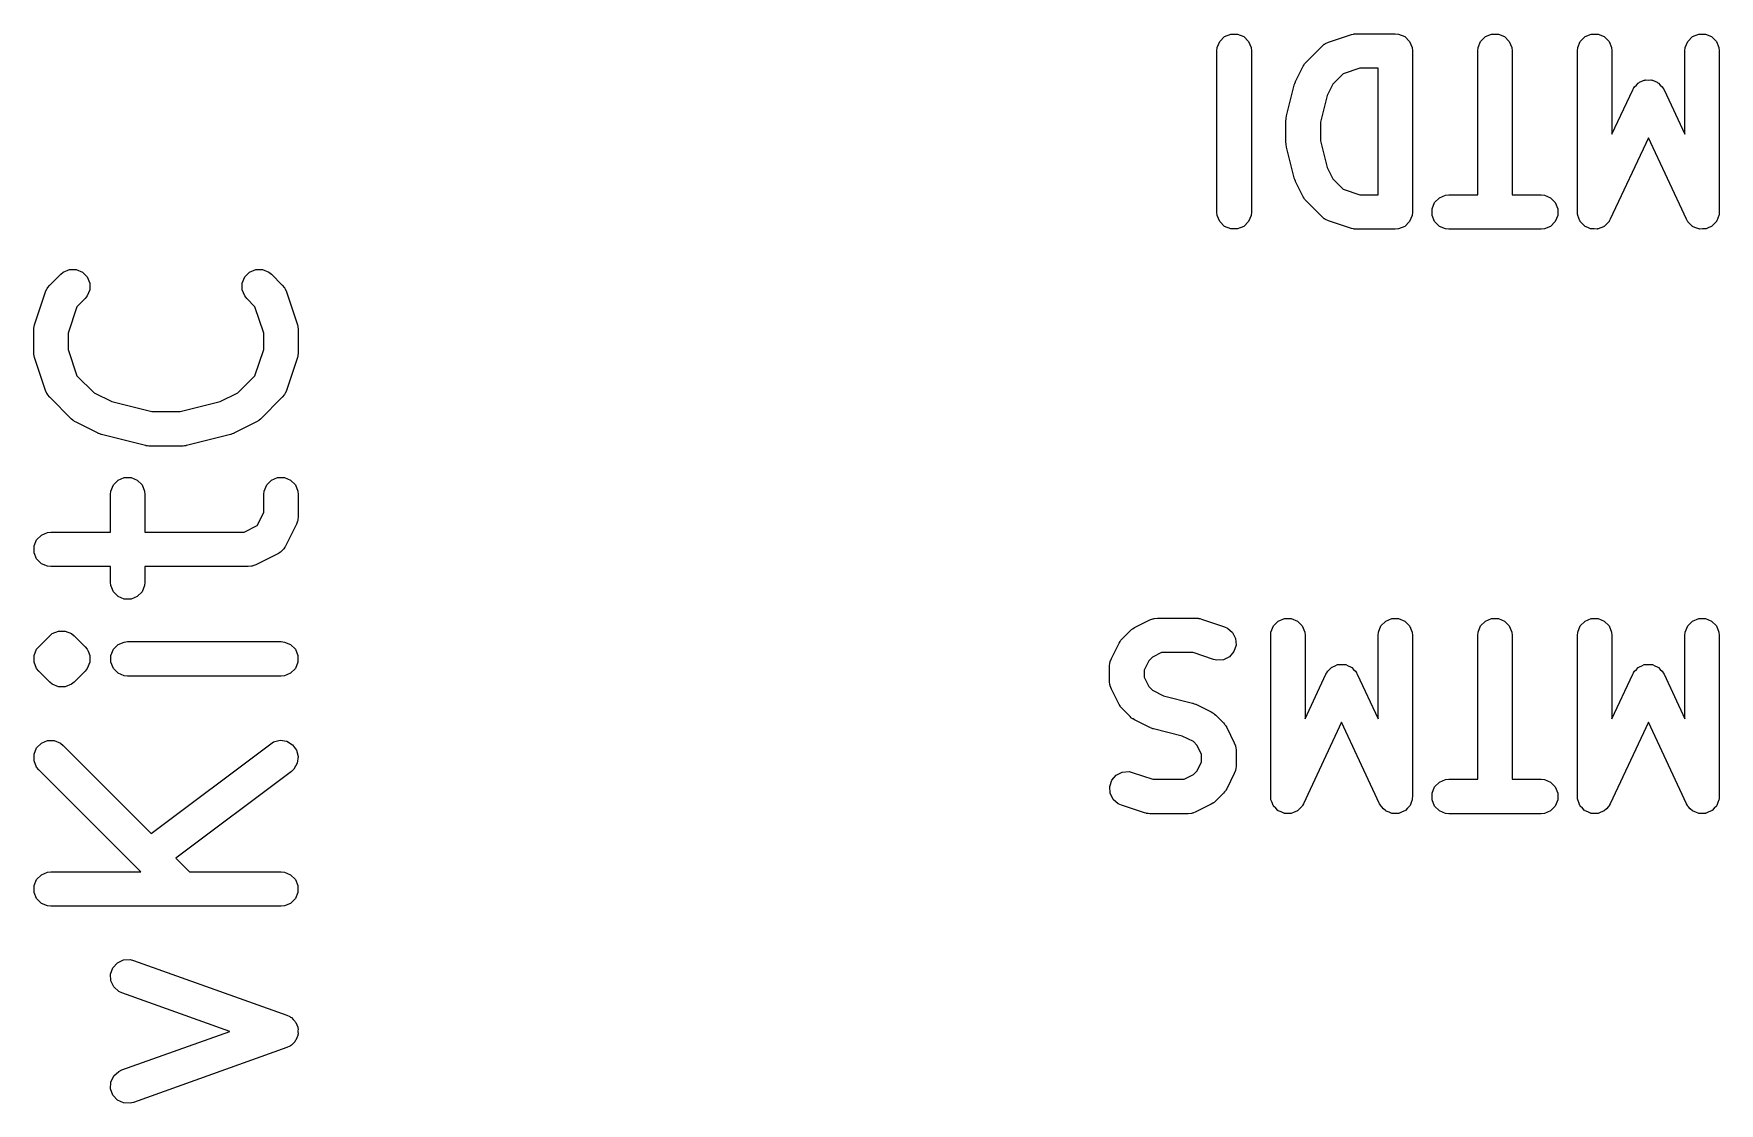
# Model space of a CAD drawing. Header units: inches. Extents: x 1.56 to 3.89, y -5.01 to -1.23.
# Drawn here: x 2.3299 to 2.6184, y -2.1164 to -1.9334 of the extents above; entities that cross this region are included whole.
import ezdxf

# ---------------------------------------------------------------- set-up
doc = ezdxf.new("R2010")
doc.units = ezdxf.units.IN
doc.header["$MEASUREMENT"] = 0
doc.layers.add('F.Silkscreen', color=41, linetype='CONTINUOUS', true_color=0xf2eda1)

msp = doc.modelspace()

# ---------------------------------------------------------------- linework, layer by layer
at = {"layer": 'F.Silkscreen', "linetype": 'CONTINUOUS'}
for p, q in [((2.53246, -1.9358), (2.5329, -1.93474)), ((2.5329, -1.93474), (2.53371, -1.93392)), ((2.53371, -1.93392), (2.53478, -1.93348)), ((2.53478, -1.93348), (2.53593, -1.93348)), ((2.53593, -1.93348), (2.53699, -1.93392)), ((2.53699, -1.93392), (2.53781, -1.93474)), ((2.53781, -1.93474), (2.53825, -1.9358)), ((2.55033, -1.9356), (2.55077, -1.93523)), ((2.55077, -1.93523), (2.55087, -1.93519)), ((2.55087, -1.93519), (2.55095, -1.93512)), ((2.55095, -1.93512), (2.55148, -1.93489)), ((2.55148, -1.93489), (2.55542, -1.93358)), ((2.55542, -1.93358), (2.5557, -1.93351)), ((2.5557, -1.93351), (2.55577, -1.93348)), ((2.55577, -1.93348), (2.55588, -1.93347)), ((2.55588, -1.93347), (2.55598, -1.93345)), ((2.55598, -1.93345), (2.55606, -1.93345)), ((2.55606, -1.93345), (2.55635, -1.93342)), ((2.55635, -1.93342), (2.56291, -1.93342)), ((2.56291, -1.93342), (2.56349, -1.93348)), ((2.56349, -1.93348), (2.56455, -1.93392)), ((2.56455, -1.93392), (2.56537, -1.93474)), ((2.56537, -1.93474), (2.56581, -1.9358)), ((2.57708, -1.9358), (2.57752, -1.93474)), ((2.57752, -1.93474), (2.57833, -1.93392)), ((2.57833, -1.93392), (2.5794, -1.93348)), ((2.5794, -1.93348), (2.58055, -1.93348)), ((2.58055, -1.93348), (2.58161, -1.93392)), ((2.58161, -1.93392), (2.58243, -1.93474)), ((2.58243, -1.93474), (2.58287, -1.9358)), ((2.59414, -1.9358), (2.59458, -1.93474)), ((2.59458, -1.93474), (2.59539, -1.93392)), ((2.59539, -1.93392), (2.59646, -1.93348)), ((2.59646, -1.93348), (2.59761, -1.93348)), ((2.59761, -1.93348), (2.59867, -1.93392)), ((2.59867, -1.93392), (2.59949, -1.93474)), ((2.59949, -1.93474), (2.59993, -1.9358)), ((2.61251, -1.9358), (2.61295, -1.93474)), ((2.61295, -1.93474), (2.61377, -1.93392)), ((2.61377, -1.93392), (2.61483, -1.93348)), ((2.61483, -1.93348), (2.61598, -1.93348)), ((2.61598, -1.93348), (2.61705, -1.93392)), ((2.61705, -1.93392), (2.61786, -1.93474)), ((2.61786, -1.93474), (2.6183, -1.9358)), ((2.5324, -1.93638), (2.53246, -1.9358)), ((2.5324, -1.96394), (2.5324, -1.93638)), ((2.53825, -1.9358), (2.53831, -1.93638)), ((2.53831, -1.93638), (2.53831, -1.96394)), ((2.54752, -1.93845), (2.5477, -1.93823)), ((2.5477, -1.93823), (2.55033, -1.9356)), ((2.56581, -1.9358), (2.56587, -1.93638)), ((2.56587, -1.93638), (2.56587, -1.96394)), ((2.57702, -1.93638), (2.57708, -1.9358)), ((2.57702, -1.96098), (2.57702, -1.93638)), ((2.58287, -1.9358), (2.58293, -1.93638)), ((2.58293, -1.93638), (2.58293, -1.96098)), ((2.59408, -1.93638), (2.59414, -1.9358)), ((2.59408, -1.96394), (2.59408, -1.93638)), ((2.59993, -1.9358), (2.59999, -1.93638)), ((2.59999, -1.93638), (2.59999, -1.95063)), ((2.61245, -1.93638), (2.61251, -1.9358)), ((2.61245, -1.95063), (2.61245, -1.93638)), ((2.6183, -1.9358), (2.61836, -1.93638)), ((2.61836, -1.93638), (2.61836, -1.96394)), ((2.54584, -1.94162), (2.54715, -1.93899)), ((2.54715, -1.93899), (2.5473, -1.93875)), ((2.5473, -1.93875), (2.54733, -1.93867)), ((2.54733, -1.93867), (2.5474, -1.93859)), ((2.5474, -1.93859), (2.54746, -1.9385)), ((2.54746, -1.9385), (2.54752, -1.93845)), ((2.55401, -1.94027), (2.55222, -1.94206)), ((2.55683, -1.93933), (2.55401, -1.94027)), ((2.55996, -1.93933), (2.55683, -1.93933)), ((2.55996, -1.96098), (2.55996, -1.93933)), ((2.5443, -1.94747), (2.54561, -1.94222)), ((2.54561, -1.94222), (2.54563, -1.94218)), ((2.54563, -1.94216), (2.54572, -1.94192)), ((2.54563, -1.94218), (2.54563, -1.94216)), ((2.54572, -1.94192), (2.54581, -1.94168)), ((2.54581, -1.94168), (2.54582, -1.94166)), ((2.54582, -1.94166), (2.54584, -1.94162)), ((2.55126, -1.94397), (2.55012, -1.94855)), ((2.55222, -1.94206), (2.55126, -1.94397)), ((2.59999, -1.95063), (2.60354, -1.943)), ((2.60354, -1.943), (2.60367, -1.94279)), ((2.60367, -1.94279), (2.6037, -1.94272)), ((2.6037, -1.94272), (2.60374, -1.94267)), ((2.60374, -1.94267), (2.60384, -1.9425)), ((2.60384, -1.9425), (2.60417, -1.9422)), ((2.60417, -1.9422), (2.60447, -1.94187)), ((2.60447, -1.94187), (2.60459, -1.94181)), ((2.60459, -1.94181), (2.60469, -1.94173)), ((2.60469, -1.94173), (2.60511, -1.94157)), ((2.60511, -1.94157), (2.60552, -1.94138)), ((2.60552, -1.94138), (2.60565, -1.94138)), ((2.60565, -1.94138), (2.60577, -1.94133)), ((2.60577, -1.94133), (2.60622, -1.94135)), ((2.60622, -1.94135), (2.60667, -1.94133)), ((2.60667, -1.94133), (2.60679, -1.94138)), ((2.60679, -1.94138), (2.60692, -1.94138)), ((2.60692, -1.94138), (2.60733, -1.94157)), ((2.60733, -1.94157), (2.60775, -1.94173)), ((2.60775, -1.94173), (2.60785, -1.94181)), ((2.60785, -1.94181), (2.60797, -1.94187)), ((2.60797, -1.94187), (2.60827, -1.9422)), ((2.60827, -1.9422), (2.6086, -1.9425)), ((2.6086, -1.9425), (2.6087, -1.94267)), ((2.6087, -1.94267), (2.60874, -1.94272)), ((2.60874, -1.94272), (2.60877, -1.94279)), ((2.60877, -1.94279), (2.6089, -1.943)), ((2.6089, -1.943), (2.61245, -1.95063)), ((2.54421, -1.94819), (2.54422, -1.94809)), ((2.54421, -1.95212), (2.54421, -1.94819)), ((2.54422, -1.94804), (2.54425, -1.94783)), ((2.54422, -1.94809), (2.54422, -1.94804)), ((2.54425, -1.94783), (2.54427, -1.94761)), ((2.54427, -1.94761), (2.54429, -1.94757)), ((2.54429, -1.94757), (2.5443, -1.94747)), ((2.55012, -1.94855), (2.55012, -1.95176)), ((2.54422, -1.95222), (2.54421, -1.95212)), ((2.54422, -1.95227), (2.54422, -1.95222)), ((2.54425, -1.95248), (2.54422, -1.95227)), ((2.54427, -1.9527), (2.54425, -1.95248)), ((2.54429, -1.95274), (2.54427, -1.9527)), ((2.5443, -1.95284), (2.54429, -1.95274)), ((2.55012, -1.95176), (2.55126, -1.95634)), ((2.60622, -1.95123), (2.59971, -1.96518)), ((2.61273, -1.96518), (2.60622, -1.95123)), ((2.54561, -1.95809), (2.5443, -1.95284)), ((2.54563, -1.95813), (2.54561, -1.95809)), ((2.54563, -1.95815), (2.54563, -1.95813)), ((2.54572, -1.95839), (2.54563, -1.95815)), ((2.54581, -1.95864), (2.54572, -1.95839)), ((2.55126, -1.95634), (2.55222, -1.95825)), ((2.55222, -1.95825), (2.55401, -1.96004)), ((2.54582, -1.95865), (2.54581, -1.95864)), ((2.54584, -1.95869), (2.54582, -1.95865)), ((2.54715, -1.96132), (2.54584, -1.95869)), ((2.5473, -1.96157), (2.54715, -1.96132)), ((2.55401, -1.96004), (2.55683, -1.96098)), ((2.55683, -1.96098), (2.55996, -1.96098)), ((2.57046, -1.96148), (2.57152, -1.96104)), ((2.57152, -1.96104), (2.5721, -1.96098)), ((2.5721, -1.96098), (2.57702, -1.96098)), ((2.58293, -1.96098), (2.58785, -1.96098)), ((2.58785, -1.96098), (2.58842, -1.96104)), ((2.58842, -1.96104), (2.58949, -1.96148)), ((2.53246, -1.96451), (2.5324, -1.96394)), ((2.53831, -1.96394), (2.53825, -1.96451)), ((2.54733, -1.96164), (2.5473, -1.96157)), ((2.5474, -1.96172), (2.54733, -1.96164)), ((2.54746, -1.96181), (2.5474, -1.96172)), ((2.54752, -1.96186), (2.54746, -1.96181)), ((2.5477, -1.96209), (2.54752, -1.96186)), ((2.55033, -1.96471), (2.5477, -1.96209)), ((2.56587, -1.96394), (2.56581, -1.96451)), ((2.5692, -1.96336), (2.56964, -1.9623)), ((2.5692, -1.96451), (2.5692, -1.96336)), ((2.56964, -1.9623), (2.57046, -1.96148)), ((2.58949, -1.96148), (2.5903, -1.9623)), ((2.5903, -1.9623), (2.59074, -1.96336)), ((2.59074, -1.96336), (2.59074, -1.96451)), ((2.59412, -1.96431), (2.59408, -1.96394)), ((2.61836, -1.96394), (2.61832, -1.96431)), ((2.5329, -1.96558), (2.53246, -1.96451)), ((2.53371, -1.96639), (2.5329, -1.96558)), ((2.53478, -1.96683), (2.53371, -1.96639)), ((2.53593, -1.96683), (2.53478, -1.96683)), ((2.53699, -1.96639), (2.53593, -1.96683)), ((2.53781, -1.96558), (2.53699, -1.96639)), ((2.53825, -1.96451), (2.53781, -1.96558)), ((2.55077, -1.96508), (2.55033, -1.96471)), ((2.55087, -1.96512), (2.55077, -1.96508)), ((2.55095, -1.96519), (2.55087, -1.96512)), ((2.55148, -1.96542), (2.55095, -1.96519)), ((2.55542, -1.96674), (2.55148, -1.96542)), ((2.5557, -1.9668), (2.55542, -1.96674)), ((2.55577, -1.96683), (2.5557, -1.9668)), ((2.55588, -1.96684), (2.55577, -1.96683)), ((2.55598, -1.96687), (2.55588, -1.96684)), ((2.55606, -1.96686), (2.55598, -1.96687)), ((2.55635, -1.96689), (2.55606, -1.96686)), ((2.56291, -1.96689), (2.55635, -1.96689)), ((2.56349, -1.96683), (2.56291, -1.96689)), ((2.56455, -1.96639), (2.56349, -1.96683)), ((2.56537, -1.96558), (2.56455, -1.96639)), ((2.56581, -1.96451), (2.56537, -1.96558)), ((2.56964, -1.96558), (2.5692, -1.96451)), ((2.57046, -1.96639), (2.56964, -1.96558)), ((2.57152, -1.96683), (2.57046, -1.96639)), ((2.5721, -1.96689), (2.57152, -1.96683)), ((2.58785, -1.96689), (2.5721, -1.96689)), ((2.58842, -1.96683), (2.58785, -1.96689)), ((2.58949, -1.96639), (2.58842, -1.96683)), ((2.5903, -1.96558), (2.58949, -1.96639)), ((2.59074, -1.96451), (2.5903, -1.96558)), ((2.59411, -1.96438), (2.59412, -1.96431)), ((2.59413, -1.96442), (2.59411, -1.96438)), ((2.59414, -1.96451), (2.59413, -1.96442)), ((2.59433, -1.96499), (2.59414, -1.96451)), ((2.59451, -1.96547), (2.59433, -1.96499)), ((2.59455, -1.96552), (2.59451, -1.96547)), ((2.59458, -1.96558), (2.59455, -1.96552)), ((2.59494, -1.96594), (2.59458, -1.96558)), ((2.59529, -1.96632), (2.59494, -1.96594)), ((2.59535, -1.96634), (2.59529, -1.96632)), ((2.59539, -1.96639), (2.59535, -1.96634)), ((2.59587, -1.96659), (2.59539, -1.96639)), ((2.59633, -1.9668), (2.59587, -1.96659)), ((2.5964, -1.96681), (2.59633, -1.9668)), ((2.59646, -1.96683), (2.5964, -1.96681)), ((2.59697, -1.96683), (2.59646, -1.96683)), ((2.59748, -1.96685), (2.59697, -1.96683)), ((2.59754, -1.96683), (2.59748, -1.96685)), ((2.59761, -1.96683), (2.59754, -1.96683)), ((2.59808, -1.96664), (2.59761, -1.96683)), ((2.59856, -1.96646), (2.59808, -1.96664)), ((2.59861, -1.96642), (2.59856, -1.96646)), ((2.59867, -1.96639), (2.59861, -1.96642)), ((2.59904, -1.96603), (2.59867, -1.96639)), ((2.59941, -1.96568), (2.59904, -1.96603)), ((2.59946, -1.9656), (2.59941, -1.96568)), ((2.59949, -1.96558), (2.59946, -1.9656)), ((2.59952, -1.96551), (2.59949, -1.96558)), ((2.59971, -1.96518), (2.59952, -1.96551)), ((2.61292, -1.96551), (2.61273, -1.96518)), ((2.61295, -1.96558), (2.61292, -1.96551)), ((2.61298, -1.9656), (2.61295, -1.96558)), ((2.61303, -1.96568), (2.61298, -1.9656)), ((2.6134, -1.96603), (2.61303, -1.96568)), ((2.61377, -1.96639), (2.6134, -1.96603)), ((2.61383, -1.96642), (2.61377, -1.96639)), ((2.61388, -1.96646), (2.61383, -1.96642)), ((2.61436, -1.96664), (2.61388, -1.96646)), ((2.61483, -1.96683), (2.61436, -1.96664)), ((2.6149, -1.96683), (2.61483, -1.96683)), ((2.61496, -1.96685), (2.6149, -1.96683)), ((2.61547, -1.96683), (2.61496, -1.96685)), ((2.61598, -1.96683), (2.61547, -1.96683)), ((2.61604, -1.96681), (2.61598, -1.96683)), ((2.61611, -1.9668), (2.61604, -1.96681)), ((2.61657, -1.96659), (2.61611, -1.9668)), ((2.61705, -1.96639), (2.61657, -1.96659)), ((2.61709, -1.96634), (2.61705, -1.96639)), ((2.61715, -1.96632), (2.61709, -1.96634)), ((2.6175, -1.96594), (2.61715, -1.96632)), ((2.61786, -1.96558), (2.6175, -1.96594)), ((2.61789, -1.96552), (2.61786, -1.96558)), ((2.61793, -1.96547), (2.61789, -1.96552)), ((2.61811, -1.96499), (2.61793, -1.96547)), ((2.6183, -1.96451), (2.61811, -1.96499)), ((2.61831, -1.96442), (2.6183, -1.96451)), ((2.61832, -1.96438), (2.61831, -1.96442)), ((2.61832, -1.96431), (2.61832, -1.96438)), ((2.33265, -1.97645), (2.33453, -1.97457)), ((2.33453, -1.97457), (2.33498, -1.9742)), ((2.33498, -1.9742), (2.33604, -1.97376)), ((2.33604, -1.97376), (2.33719, -1.97376)), ((2.33719, -1.97376), (2.33826, -1.9742)), ((2.33826, -1.9742), (2.33907, -1.97502)), ((2.33907, -1.97502), (2.33951, -1.97608)), ((2.36559, -1.97608), (2.36603, -1.97502)), ((2.36603, -1.97502), (2.36685, -1.9742)), ((2.36685, -1.9742), (2.36791, -1.97376)), ((2.36791, -1.97376), (2.36906, -1.97376)), ((2.36906, -1.97376), (2.37013, -1.9742)), ((2.37013, -1.9742), (2.37058, -1.97457)), ((2.37058, -1.97457), (2.37245, -1.97645)), ((2.33007, -1.98322), (2.33194, -1.9776)), ((2.33194, -1.9776), (2.33218, -1.97707)), ((2.33218, -1.97707), (2.33225, -1.97699)), ((2.33225, -1.97699), (2.33229, -1.97689)), ((2.33229, -1.97689), (2.33265, -1.97645)), ((2.33907, -1.9783), (2.3387, -1.97875)), ((2.33951, -1.97724), (2.33907, -1.9783)), ((2.33951, -1.97608), (2.33951, -1.97724)), ((2.36559, -1.97724), (2.36559, -1.97608)), ((2.36603, -1.9783), (2.36559, -1.97724)), ((2.3664, -1.97875), (2.36603, -1.9783)), ((2.37245, -1.97645), (2.37282, -1.97689)), ((2.37282, -1.97689), (2.37286, -1.97699)), ((2.37286, -1.97699), (2.37293, -1.97707)), ((2.37293, -1.97707), (2.37316, -1.9776)), ((2.37316, -1.9776), (2.37504, -1.98322)), ((2.33732, -1.98013), (2.33582, -1.98464)), ((2.3387, -1.97875), (2.33732, -1.98013)), ((2.36778, -1.98013), (2.3664, -1.97875)), ((2.36928, -1.98464), (2.36778, -1.98013)), ((2.32991, -1.98416), (2.32994, -1.98387)), ((2.32991, -1.98791), (2.32991, -1.98416)), ((2.32994, -1.98379), (2.32996, -1.98369)), ((2.32994, -1.98387), (2.32994, -1.98379)), ((2.32996, -1.98369), (2.32997, -1.98358)), ((2.32997, -1.98358), (2.33, -1.98351)), ((2.33, -1.98351), (2.33007, -1.98322)), ((2.37504, -1.98322), (2.3751, -1.98351)), ((2.3751, -1.98351), (2.37513, -1.98358)), ((2.37513, -1.98358), (2.37514, -1.98369)), ((2.37514, -1.98369), (2.37517, -1.98379)), ((2.37517, -1.98379), (2.37516, -1.98387)), ((2.37516, -1.98387), (2.37519, -1.98416)), ((2.37519, -1.98416), (2.37519, -1.98791)), ((2.33582, -1.98464), (2.33582, -1.98743)), ((2.36928, -1.98743), (2.36928, -1.98464)), ((2.32994, -1.9882), (2.32991, -1.98791)), ((2.32994, -1.98828), (2.32994, -1.9882)), ((2.32996, -1.98838), (2.32994, -1.98828)), ((2.32997, -1.98848), (2.32996, -1.98838)), ((2.33, -1.98856), (2.32997, -1.98848)), ((2.33007, -1.98884), (2.33, -1.98856)), ((2.33194, -1.99447), (2.33007, -1.98884)), ((2.33582, -1.98743), (2.33732, -1.99194)), ((2.36778, -1.99194), (2.36928, -1.98743)), ((2.37504, -1.98884), (2.37316, -1.99447)), ((2.3751, -1.98856), (2.37504, -1.98884)), ((2.37513, -1.98848), (2.3751, -1.98856)), ((2.37514, -1.98838), (2.37513, -1.98848)), ((2.37517, -1.98828), (2.37514, -1.98838)), ((2.37519, -1.98791), (2.37516, -1.9882)), ((2.37516, -1.9882), (2.37517, -1.98828)), ((2.33732, -1.99194), (2.34024, -1.99485)), ((2.36486, -1.99485), (2.36778, -1.99194)), ((2.33218, -1.99499), (2.33194, -1.99447)), ((2.33225, -1.99507), (2.33218, -1.99499)), ((2.33229, -1.99517), (2.33225, -1.99507)), ((2.33265, -1.99562), (2.33229, -1.99517)), ((2.3364, -1.99937), (2.33265, -1.99562)), ((2.34024, -1.99485), (2.34327, -1.99637)), ((2.36183, -1.99637), (2.36486, -1.99485)), ((2.37245, -1.99562), (2.3687, -1.99937)), ((2.37282, -1.99517), (2.37245, -1.99562)), ((2.37286, -1.99507), (2.37282, -1.99517)), ((2.37293, -1.99499), (2.37286, -1.99507)), ((2.37316, -1.99447), (2.37293, -1.99499)), ((2.34327, -1.99637), (2.3501, -1.99808)), ((2.3501, -1.99808), (2.355, -1.99808)), ((2.355, -1.99808), (2.36183, -1.99637)), ((2.33663, -1.99956), (2.3364, -1.99937)), ((2.33668, -1.99961), (2.33663, -1.99956)), ((2.33677, -1.99967), (2.33668, -1.99961)), ((2.33685, -1.99974), (2.33677, -1.99967)), ((2.33692, -1.99977), (2.33685, -1.99974)), ((2.33717, -1.99992), (2.33692, -1.99977)), ((2.34092, -2.0018), (2.33717, -1.99992)), ((2.34096, -2.00181), (2.34092, -2.0018)), ((2.36418, -2.0018), (2.36414, -2.00181)), ((2.36793, -1.99992), (2.36418, -2.0018)), ((2.36818, -1.99977), (2.36793, -1.99992)), ((2.36825, -1.99974), (2.36818, -1.99977)), ((2.36833, -1.99967), (2.36825, -1.99974)), ((2.36842, -1.99961), (2.36833, -1.99967)), ((2.36847, -1.99956), (2.36842, -1.99961)), ((2.3687, -1.99937), (2.36847, -1.99956)), ((2.34098, -2.00183), (2.34096, -2.00181)), ((2.34122, -2.00191), (2.34098, -2.00183)), ((2.34146, -2.002), (2.34122, -2.00191)), ((2.34148, -2.00201), (2.34146, -2.002)), ((2.34152, -2.00202), (2.34148, -2.00201)), ((2.34902, -2.0039), (2.34152, -2.00202)), ((2.34912, -2.00391), (2.34902, -2.0039)), ((2.34916, -2.00393), (2.34912, -2.00391)), ((2.34938, -2.00395), (2.34916, -2.00393)), ((2.3496, -2.00398), (2.34938, -2.00395)), ((2.34964, -2.00397), (2.3496, -2.00398)), ((2.34974, -2.00398), (2.34964, -2.00397)), ((2.35536, -2.00398), (2.34974, -2.00398)), ((2.35546, -2.00397), (2.35536, -2.00398)), ((2.35551, -2.00398), (2.35546, -2.00397)), ((2.35572, -2.00395), (2.35551, -2.00398)), ((2.35594, -2.00393), (2.35572, -2.00395)), ((2.35598, -2.00391), (2.35594, -2.00393)), ((2.35608, -2.0039), (2.35598, -2.00391)), ((2.36358, -2.00202), (2.35608, -2.0039)), ((2.36362, -2.00201), (2.36358, -2.00202)), ((2.36364, -2.002), (2.36362, -2.00201)), ((2.36388, -2.00191), (2.36364, -2.002)), ((2.36412, -2.00183), (2.36388, -2.00191)), ((2.36414, -2.00181), (2.36412, -2.00183)), ((2.34354, -2.01064), (2.34435, -2.00982)), ((2.34435, -2.00982), (2.34541, -2.00938)), ((2.34541, -2.00938), (2.34657, -2.00938)), ((2.34657, -2.00938), (2.34763, -2.00982)), ((2.34763, -2.00982), (2.34845, -2.01064)), ((2.36978, -2.01064), (2.3706, -2.00982)), ((2.3706, -2.00982), (2.37166, -2.00938)), ((2.37166, -2.00938), (2.37281, -2.00938)), ((2.37281, -2.00938), (2.37388, -2.00982)), ((2.37388, -2.00982), (2.37469, -2.01064)), ((2.34304, -2.01228), (2.34309, -2.0117)), ((2.34304, -2.0187), (2.34304, -2.01228)), ((2.34309, -2.0117), (2.34354, -2.01064)), ((2.34845, -2.01064), (2.34889, -2.0117)), ((2.34889, -2.0117), (2.34894, -2.01228)), ((2.34894, -2.01228), (2.34894, -2.0187)), ((2.36928, -2.01228), (2.36934, -2.0117)), ((2.36928, -2.01533), (2.36928, -2.01228)), ((2.36934, -2.0117), (2.36978, -2.01064)), ((2.37469, -2.01064), (2.37513, -2.0117)), ((2.37513, -2.0117), (2.37519, -2.01228)), ((2.37519, -2.01228), (2.37519, -2.01603)), ((2.36816, -2.01758), (2.36928, -2.01533)), ((2.37519, -2.01603), (2.37513, -2.01661)), ((2.33123, -2.0192), (2.33229, -2.01876)), ((2.33229, -2.01876), (2.33287, -2.0187)), ((2.33287, -2.0187), (2.34304, -2.0187)), ((2.34894, -2.0187), (2.36592, -2.0187)), ((2.36592, -2.0187), (2.36816, -2.01758)), ((2.37488, -2.01735), (2.373, -2.0211)), ((2.37508, -2.01681), (2.37488, -2.01735)), ((2.37509, -2.0167), (2.37508, -2.01681)), ((2.37513, -2.01661), (2.37509, -2.0167)), ((2.32997, -2.02108), (2.33041, -2.02001)), ((2.32997, -2.02223), (2.32997, -2.02108)), ((2.33041, -2.02001), (2.33123, -2.0192)), ((2.37242, -2.02183), (2.37217, -2.02211)), ((2.37269, -2.02159), (2.37242, -2.02183)), ((2.37288, -2.0213), (2.37269, -2.02159)), ((2.37293, -2.02124), (2.37288, -2.0213)), ((2.37294, -2.0212), (2.37293, -2.02124)), ((2.373, -2.0211), (2.37294, -2.0212)), ((2.33041, -2.02329), (2.32997, -2.02223)), ((2.33123, -2.02411), (2.33041, -2.02329)), ((2.33229, -2.02455), (2.33123, -2.02411)), ((2.33287, -2.02461), (2.33229, -2.02455)), ((2.34304, -2.02461), (2.33287, -2.02461)), ((2.34304, -2.02728), (2.34304, -2.02461)), ((2.36661, -2.02461), (2.34894, -2.02461)), ((2.34894, -2.02461), (2.34894, -2.02728)), ((2.36719, -2.02455), (2.36661, -2.02461)), ((2.36729, -2.02451), (2.36719, -2.02455)), ((2.36739, -2.0245), (2.36729, -2.02451)), ((2.36793, -2.02429), (2.36739, -2.0245)), ((2.37168, -2.02242), (2.36793, -2.02429)), ((2.37178, -2.02236), (2.37168, -2.02242)), ((2.37182, -2.02234), (2.37178, -2.02236)), ((2.37188, -2.02229), (2.37182, -2.02234)), ((2.37217, -2.02211), (2.37188, -2.02229)), ((2.34309, -2.02785), (2.34304, -2.02728)), ((2.34894, -2.02728), (2.34889, -2.02785)), ((2.34354, -2.02892), (2.34309, -2.02785)), ((2.34435, -2.02973), (2.34354, -2.02892)), ((2.34541, -2.03017), (2.34435, -2.02973)), ((2.34657, -2.03017), (2.34541, -2.03017)), ((2.34763, -2.02973), (2.34657, -2.03017)), ((2.34845, -2.02892), (2.34763, -2.02973)), ((2.34889, -2.02785), (2.34845, -2.02892)), ((2.52091, -2.03374), (2.52145, -2.03353)), ((2.52145, -2.03353), (2.52156, -2.03352)), ((2.52156, -2.03352), (2.52165, -2.03348)), ((2.52165, -2.03348), (2.52223, -2.03342)), ((2.52223, -2.03342), (2.52879, -2.03342)), ((2.52879, -2.03342), (2.52908, -2.03345)), ((2.52908, -2.03345), (2.52916, -2.03345)), ((2.52916, -2.03345), (2.52926, -2.03347)), ((2.52926, -2.03347), (2.52937, -2.03348)), ((2.52937, -2.03348), (2.52944, -2.03351)), ((2.52944, -2.03351), (2.52973, -2.03358)), ((2.5429, -2.03392), (2.54396, -2.03348)), ((2.54396, -2.03348), (2.54512, -2.03348)), ((2.54512, -2.03348), (2.54618, -2.03392)), ((2.56127, -2.03392), (2.56234, -2.03348)), ((2.56234, -2.03348), (2.56349, -2.03348)), ((2.56349, -2.03348), (2.56455, -2.03392)), ((2.57833, -2.03392), (2.5794, -2.03348)), ((2.5794, -2.03348), (2.58055, -2.03348)), ((2.58055, -2.03348), (2.58161, -2.03392)), ((2.59539, -2.03392), (2.59646, -2.03348)), ((2.59646, -2.03348), (2.59761, -2.03348)), ((2.59761, -2.03348), (2.59867, -2.03392)), ((2.61377, -2.03392), (2.61483, -2.03348)), ((2.61483, -2.03348), (2.61598, -2.03348)), ((2.61598, -2.03348), (2.61705, -2.03392)), ((2.33265, -2.03644), (2.3331, -2.03607)), ((2.3331, -2.03607), (2.33417, -2.03563)), ((2.33417, -2.03563), (2.33532, -2.03563)), ((2.33532, -2.03563), (2.33638, -2.03607)), ((2.33638, -2.03607), (2.33683, -2.03644)), ((2.51621, -2.03691), (2.51752, -2.0356)), ((2.51752, -2.0356), (2.51774, -2.03542)), ((2.51774, -2.03542), (2.5178, -2.03536)), ((2.5178, -2.03536), (2.51788, -2.0353)), ((2.51788, -2.0353), (2.51797, -2.03523)), ((2.51797, -2.03523), (2.51804, -2.0352)), ((2.51804, -2.0352), (2.51829, -2.03505)), ((2.51829, -2.03505), (2.52091, -2.03374)), ((2.52973, -2.03358), (2.53366, -2.03489)), ((2.53366, -2.03489), (2.53419, -2.03512)), ((2.53419, -2.03512), (2.53506, -2.03588)), ((2.53506, -2.03588), (2.53558, -2.03691)), ((2.54159, -2.03638), (2.54164, -2.0358)), ((2.54159, -2.06394), (2.54159, -2.03638)), ((2.54164, -2.0358), (2.54208, -2.03474)), ((2.54208, -2.03474), (2.5429, -2.03392)), ((2.54618, -2.03392), (2.547, -2.03474)), ((2.547, -2.03474), (2.54744, -2.0358)), ((2.54744, -2.0358), (2.54749, -2.03638)), ((2.54749, -2.03638), (2.54749, -2.05063)), ((2.55996, -2.03638), (2.56002, -2.0358)), ((2.55996, -2.05063), (2.55996, -2.03638)), ((2.56002, -2.0358), (2.56046, -2.03474)), ((2.56046, -2.03474), (2.56127, -2.03392)), ((2.56455, -2.03392), (2.56537, -2.03474)), ((2.56537, -2.03474), (2.56581, -2.0358)), ((2.56581, -2.0358), (2.56587, -2.03638)), ((2.56587, -2.03638), (2.56587, -2.06394)), ((2.57702, -2.03638), (2.57708, -2.0358)), ((2.57702, -2.06098), (2.57702, -2.03638)), ((2.57708, -2.0358), (2.57752, -2.03474)), ((2.57752, -2.03474), (2.57833, -2.03392)), ((2.58161, -2.03392), (2.58243, -2.03474)), ((2.58243, -2.03474), (2.58287, -2.0358)), ((2.58287, -2.0358), (2.58293, -2.03638)), ((2.58293, -2.03638), (2.58293, -2.06098)), ((2.59408, -2.03638), (2.59414, -2.0358)), ((2.59408, -2.06394), (2.59408, -2.03638)), ((2.59414, -2.0358), (2.59458, -2.03474)), ((2.59458, -2.03474), (2.59539, -2.03392)), ((2.59867, -2.03392), (2.59949, -2.03474)), ((2.59949, -2.03474), (2.59993, -2.0358)), ((2.59993, -2.0358), (2.59999, -2.03638)), ((2.59999, -2.03638), (2.59999, -2.05063)), ((2.61245, -2.03638), (2.61251, -2.0358)), ((2.61245, -2.05063), (2.61245, -2.03638)), ((2.61251, -2.0358), (2.61295, -2.03474)), ((2.61295, -2.03474), (2.61377, -2.03392)), ((2.61705, -2.03392), (2.61786, -2.03474)), ((2.61786, -2.03474), (2.6183, -2.0358)), ((2.6183, -2.0358), (2.61836, -2.03638)), ((2.61836, -2.03638), (2.61836, -2.06394)), ((2.32997, -2.03983), (2.33041, -2.03876)), ((2.33041, -2.03876), (2.33078, -2.03831)), ((2.33078, -2.03831), (2.33265, -2.03644)), ((2.33683, -2.03644), (2.3387, -2.03831)), ((2.3387, -2.03831), (2.33907, -2.03876)), ((2.33907, -2.03876), (2.33921, -2.0391)), ((2.33921, -2.0391), (2.33951, -2.03983)), ((2.34309, -2.03983), (2.34354, -2.03876)), ((2.34354, -2.03876), (2.34435, -2.03795)), ((2.34435, -2.03795), (2.34541, -2.03751)), ((2.34541, -2.03751), (2.34599, -2.03745)), ((2.34599, -2.03745), (2.37224, -2.03745)), ((2.37224, -2.03745), (2.37281, -2.03751)), ((2.37281, -2.03751), (2.37388, -2.03795)), ((2.37388, -2.03795), (2.37469, -2.03876)), ((2.37469, -2.03876), (2.37513, -2.03983)), ((2.51434, -2.04031), (2.51565, -2.03768)), ((2.51565, -2.03768), (2.51581, -2.03743)), ((2.51581, -2.03743), (2.51584, -2.03736)), ((2.51584, -2.03736), (2.5159, -2.03728)), ((2.5159, -2.03728), (2.51596, -2.03719)), ((2.51596, -2.03719), (2.51602, -2.03714)), ((2.51602, -2.03714), (2.51621, -2.03691)), ((2.53529, -2.03915), (2.53454, -2.04002)), ((2.53566, -2.03806), (2.53529, -2.03915)), ((2.53558, -2.03691), (2.53566, -2.03806)), ((2.32997, -2.04098), (2.32997, -2.03983)), ((2.33041, -2.04204), (2.32997, -2.04098)), ((2.33078, -2.04249), (2.33041, -2.04204)), ((2.33907, -2.04204), (2.3387, -2.04249)), ((2.33951, -2.04098), (2.33907, -2.04204)), ((2.33951, -2.03983), (2.33951, -2.04098)), ((2.34309, -2.04098), (2.34309, -2.03983)), ((2.34354, -2.04204), (2.34309, -2.04098)), ((2.34435, -2.04286), (2.34354, -2.04204)), ((2.37469, -2.04204), (2.37388, -2.04286)), ((2.37513, -2.04098), (2.37469, -2.04204)), ((2.37513, -2.03983), (2.37513, -2.04098)), ((2.51403, -2.04163), (2.51408, -2.04105)), ((2.51403, -2.04425), (2.51403, -2.04163)), ((2.51408, -2.04105), (2.51413, -2.04095)), ((2.51413, -2.04085), (2.51434, -2.04031)), ((2.51413, -2.04095), (2.51413, -2.04085)), ((2.52072, -2.04075), (2.51993, -2.04232)), ((2.52135, -2.04012), (2.52072, -2.04075)), ((2.52293, -2.03933), (2.52135, -2.04012)), ((2.52831, -2.03933), (2.52293, -2.03933)), ((2.5318, -2.04049), (2.52831, -2.03933)), ((2.53236, -2.04062), (2.5318, -2.04049)), ((2.53351, -2.04054), (2.53236, -2.04062)), ((2.53454, -2.04002), (2.53351, -2.04054)), ((2.55168, -2.0422), (2.55198, -2.04187)), ((2.55198, -2.04187), (2.5521, -2.04181)), ((2.5521, -2.04181), (2.5522, -2.04173)), ((2.5522, -2.04173), (2.55262, -2.04157)), ((2.55262, -2.04157), (2.55302, -2.04138)), ((2.55302, -2.04138), (2.55315, -2.04138)), ((2.55315, -2.04138), (2.55328, -2.04133)), ((2.55328, -2.04133), (2.55373, -2.04135)), ((2.55373, -2.04135), (2.55417, -2.04133)), ((2.55417, -2.04133), (2.5543, -2.04138)), ((2.5543, -2.04138), (2.55443, -2.04138)), ((2.55443, -2.04138), (2.55484, -2.04157)), ((2.55484, -2.04157), (2.55526, -2.04173)), ((2.55526, -2.04173), (2.55535, -2.04181)), ((2.55535, -2.04181), (2.55547, -2.04187)), ((2.55547, -2.04187), (2.55578, -2.0422)), ((2.60417, -2.0422), (2.60447, -2.04187)), ((2.60447, -2.04187), (2.60459, -2.04181)), ((2.60459, -2.04181), (2.60469, -2.04173)), ((2.60469, -2.04173), (2.60511, -2.04157)), ((2.60511, -2.04157), (2.60552, -2.04138)), ((2.60552, -2.04138), (2.60565, -2.04138)), ((2.60565, -2.04138), (2.60577, -2.04133)), ((2.60577, -2.04133), (2.60622, -2.04135)), ((2.60622, -2.04135), (2.60667, -2.04133)), ((2.60667, -2.04133), (2.60679, -2.04138)), ((2.60679, -2.04138), (2.60692, -2.04138)), ((2.60692, -2.04138), (2.60733, -2.04157)), ((2.60733, -2.04157), (2.60775, -2.04173)), ((2.60775, -2.04173), (2.60785, -2.04181)), ((2.60785, -2.04181), (2.60797, -2.04187)), ((2.60797, -2.04187), (2.60827, -2.0422)), ((2.33265, -2.04436), (2.33078, -2.04249)), ((2.3331, -2.04473), (2.33265, -2.04436)), ((2.33417, -2.04517), (2.3331, -2.04473)), ((2.33638, -2.04473), (2.33532, -2.04517)), ((2.33683, -2.04436), (2.33638, -2.04473)), ((2.3387, -2.04249), (2.33683, -2.04436)), ((2.34541, -2.0433), (2.34435, -2.04286)), ((2.34599, -2.04335), (2.34541, -2.0433)), ((2.37224, -2.04335), (2.34599, -2.04335)), ((2.37281, -2.0433), (2.37224, -2.04335)), ((2.37388, -2.04286), (2.37281, -2.0433)), ((2.51408, -2.04483), (2.51403, -2.04425)), ((2.51413, -2.04492), (2.51408, -2.04483)), ((2.51413, -2.04503), (2.51413, -2.04492)), ((2.51434, -2.04557), (2.51413, -2.04503)), ((2.51993, -2.04232), (2.51993, -2.04355)), ((2.51993, -2.04355), (2.52072, -2.04513)), ((2.54749, -2.05063), (2.55105, -2.043)), ((2.55105, -2.043), (2.55118, -2.04279)), ((2.55118, -2.04279), (2.5512, -2.04272)), ((2.5512, -2.04272), (2.55125, -2.04267)), ((2.55125, -2.04267), (2.55135, -2.0425)), ((2.55135, -2.0425), (2.55168, -2.0422)), ((2.55578, -2.0422), (2.55611, -2.0425)), ((2.55611, -2.0425), (2.5562, -2.04267)), ((2.5562, -2.04267), (2.55625, -2.04272)), ((2.55625, -2.04272), (2.55628, -2.04279)), ((2.55628, -2.04279), (2.5564, -2.043)), ((2.5564, -2.043), (2.55996, -2.05063)), ((2.59999, -2.05063), (2.60354, -2.043)), ((2.60354, -2.043), (2.60367, -2.04279)), ((2.60367, -2.04279), (2.6037, -2.04272)), ((2.6037, -2.04272), (2.60374, -2.04267)), ((2.60374, -2.04267), (2.60384, -2.0425)), ((2.60384, -2.0425), (2.60417, -2.0422)), ((2.60827, -2.0422), (2.6086, -2.0425)), ((2.6086, -2.0425), (2.6087, -2.04267)), ((2.6087, -2.04267), (2.60874, -2.04272)), ((2.60874, -2.04272), (2.60877, -2.04279)), ((2.60877, -2.04279), (2.6089, -2.043)), ((2.6089, -2.043), (2.61245, -2.05063)), ((2.33532, -2.04517), (2.33417, -2.04517)), ((2.33417, -2.04517), (2.33417, -2.04517)), ((2.51565, -2.0482), (2.51434, -2.04557)), ((2.52072, -2.04513), (2.52135, -2.04576)), ((2.52135, -2.04576), (2.52326, -2.04671)), ((2.52326, -2.04671), (2.5282, -2.04795)), ((2.5282, -2.04795), (2.52824, -2.04796)), ((2.51581, -2.04844), (2.51565, -2.0482)), ((2.51584, -2.04852), (2.51581, -2.04844)), ((2.5159, -2.0486), (2.51584, -2.04852)), ((2.51596, -2.04869), (2.5159, -2.0486)), ((2.51602, -2.04874), (2.51596, -2.04869)), ((2.51621, -2.04896), (2.51602, -2.04874)), ((2.51752, -2.05028), (2.51621, -2.04896)), ((2.51774, -2.05046), (2.51752, -2.05028)), ((2.5178, -2.05052), (2.51774, -2.05046)), ((2.51788, -2.05058), (2.5178, -2.05052)), ((2.51797, -2.05064), (2.51788, -2.05058)), ((2.51804, -2.05067), (2.51797, -2.05064)), ((2.51829, -2.05083), (2.51804, -2.05067)), ((2.52091, -2.05214), (2.51829, -2.05083)), ((2.52824, -2.04796), (2.52826, -2.04796)), ((2.52826, -2.04796), (2.5285, -2.04806)), ((2.5285, -2.04806), (2.52874, -2.04814)), ((2.52874, -2.04814), (2.52876, -2.04816)), ((2.52876, -2.04816), (2.5288, -2.04817)), ((2.5288, -2.04817), (2.53142, -2.04948)), ((2.53142, -2.04948), (2.53167, -2.04964)), ((2.53167, -2.04964), (2.53174, -2.04967)), ((2.53174, -2.04967), (2.53183, -2.04974)), ((2.53183, -2.04974), (2.53191, -2.04979)), ((2.53191, -2.04979), (2.53197, -2.04985)), ((2.53197, -2.04985), (2.53219, -2.05004)), ((2.53219, -2.05004), (2.5335, -2.05135)), ((2.52095, -2.05216), (2.52091, -2.05214)), ((2.52097, -2.05217), (2.52095, -2.05216)), ((2.52121, -2.05226), (2.52097, -2.05217)), ((2.52145, -2.05235), (2.52121, -2.05226)), ((2.52147, -2.05235), (2.52145, -2.05235)), ((2.52151, -2.05236), (2.52147, -2.05235)), ((2.52645, -2.0536), (2.52151, -2.05236)), ((2.52836, -2.05455), (2.52645, -2.0536)), ((2.5335, -2.05135), (2.53369, -2.05158)), ((2.53369, -2.05158), (2.53375, -2.05163)), ((2.53375, -2.05163), (2.53381, -2.05172)), ((2.53381, -2.05172), (2.53387, -2.0518)), ((2.53387, -2.0518), (2.5339, -2.05187)), ((2.5339, -2.05187), (2.53406, -2.05212)), ((2.53406, -2.05212), (2.53537, -2.05474)), ((2.55373, -2.05123), (2.54722, -2.06518)), ((2.56024, -2.06518), (2.55373, -2.05123)), ((2.60622, -2.05123), (2.59971, -2.06518)), ((2.61273, -2.06518), (2.60622, -2.05123)), ((2.32997, -2.0567), (2.33041, -2.05563)), ((2.33041, -2.05563), (2.33123, -2.05482)), ((2.33123, -2.05482), (2.33229, -2.05438)), ((2.33229, -2.05438), (2.33344, -2.05438)), ((2.33344, -2.05438), (2.33451, -2.05482)), ((2.33451, -2.05482), (2.33495, -2.05519)), ((2.33495, -2.05519), (2.35002, -2.07025)), ((2.35002, -2.07025), (2.37047, -2.05491)), ((2.37047, -2.05491), (2.37096, -2.05461)), ((2.37096, -2.05461), (2.37208, -2.05433)), ((2.37208, -2.05433), (2.37322, -2.05449)), ((2.37322, -2.05449), (2.37421, -2.05508)), ((2.37421, -2.05508), (2.3749, -2.056)), ((2.3749, -2.056), (2.37519, -2.05711)), ((2.52899, -2.05519), (2.52836, -2.05455)), ((2.52978, -2.05676), (2.52899, -2.05519)), ((2.53537, -2.05474), (2.53558, -2.05528)), ((2.53558, -2.05528), (2.53558, -2.05539)), ((2.53558, -2.05539), (2.53563, -2.05549)), ((2.53563, -2.05549), (2.53568, -2.05606)), ((2.53568, -2.05606), (2.53568, -2.05869)), ((2.32997, -2.05785), (2.32997, -2.0567)), ((2.33041, -2.05891), (2.32997, -2.05785)), ((2.33078, -2.05936), (2.33041, -2.05891)), ((2.34824, -2.07682), (2.33078, -2.05936)), ((2.37444, -2.05925), (2.37401, -2.05964)), ((2.37502, -2.05825), (2.37444, -2.05925)), ((2.37519, -2.05711), (2.37502, -2.05825)), ((2.52899, -2.05956), (2.52978, -2.05799)), ((2.52978, -2.05799), (2.52978, -2.05676)), ((2.53558, -2.05947), (2.53537, -2.06001)), ((2.53563, -2.05926), (2.53558, -2.05936)), ((2.53558, -2.05936), (2.53558, -2.05947)), ((2.53568, -2.05869), (2.53563, -2.05926)), ((2.37401, -2.05964), (2.35424, -2.07447)), ((2.51405, -2.06225), (2.51442, -2.06116)), ((2.51413, -2.0634), (2.51405, -2.06225)), ((2.51442, -2.06116), (2.51517, -2.06029)), ((2.51517, -2.06029), (2.5162, -2.05978)), ((2.5162, -2.05978), (2.51735, -2.05969)), ((2.51735, -2.05969), (2.51791, -2.05982)), ((2.51791, -2.05982), (2.5214, -2.06098)), ((2.5214, -2.06098), (2.52678, -2.06098)), ((2.52678, -2.06098), (2.52836, -2.0602)), ((2.52836, -2.0602), (2.52899, -2.05956)), ((2.53537, -2.06001), (2.53406, -2.06263)), ((2.5692, -2.06336), (2.56964, -2.0623)), ((2.56964, -2.0623), (2.57046, -2.06148)), ((2.57046, -2.06148), (2.57152, -2.06104)), ((2.57152, -2.06104), (2.5721, -2.06098)), ((2.5721, -2.06098), (2.57702, -2.06098)), ((2.58293, -2.06098), (2.58785, -2.06098)), ((2.58785, -2.06098), (2.58842, -2.06104)), ((2.58842, -2.06104), (2.58949, -2.06148)), ((2.58949, -2.06148), (2.5903, -2.0623)), ((2.5903, -2.0623), (2.59074, -2.06336)), ((2.51465, -2.06443), (2.51413, -2.0634)), ((2.51552, -2.06519), (2.51465, -2.06443)), ((2.51605, -2.06542), (2.51552, -2.06519)), ((2.53142, -2.06526), (2.5288, -2.06658)), ((2.53167, -2.06511), (2.53142, -2.06526)), ((2.53174, -2.06508), (2.53167, -2.06511)), ((2.53183, -2.06501), (2.53174, -2.06508)), ((2.53191, -2.06496), (2.53183, -2.06501)), ((2.53197, -2.0649), (2.53191, -2.06496)), ((2.53219, -2.06471), (2.53197, -2.0649)), ((2.5335, -2.0634), (2.53219, -2.06471)), ((2.53369, -2.06317), (2.5335, -2.0634)), ((2.53375, -2.06312), (2.53369, -2.06317)), ((2.53381, -2.06303), (2.53375, -2.06312)), ((2.53387, -2.06295), (2.53381, -2.06303)), ((2.5339, -2.06288), (2.53387, -2.06295)), ((2.53406, -2.06263), (2.5339, -2.06288)), ((2.54162, -2.06431), (2.54159, -2.06394)), ((2.54162, -2.06438), (2.54162, -2.06431)), ((2.54164, -2.06442), (2.54162, -2.06438)), ((2.54164, -2.06451), (2.54164, -2.06442)), ((2.54184, -2.06499), (2.54164, -2.06451)), ((2.54202, -2.06547), (2.54184, -2.06499)), ((2.54722, -2.06518), (2.54702, -2.06551)), ((2.56043, -2.06551), (2.56024, -2.06518)), ((2.56561, -2.06499), (2.56544, -2.06547)), ((2.56581, -2.06451), (2.56561, -2.06499)), ((2.56582, -2.06442), (2.56581, -2.06451)), ((2.56583, -2.06438), (2.56582, -2.06442)), ((2.56587, -2.06394), (2.56583, -2.06431)), ((2.56583, -2.06431), (2.56583, -2.06438)), ((2.5692, -2.06451), (2.5692, -2.06336)), ((2.56964, -2.06558), (2.5692, -2.06451)), ((2.59074, -2.06451), (2.5903, -2.06558)), ((2.59074, -2.06336), (2.59074, -2.06451)), ((2.59412, -2.06431), (2.59408, -2.06394)), ((2.59411, -2.06438), (2.59412, -2.06431)), ((2.59413, -2.06442), (2.59411, -2.06438)), ((2.59414, -2.06451), (2.59413, -2.06442)), ((2.59433, -2.06499), (2.59414, -2.06451)), ((2.59451, -2.06547), (2.59433, -2.06499)), ((2.59971, -2.06518), (2.59952, -2.06551)), ((2.61292, -2.06551), (2.61273, -2.06518)), ((2.61811, -2.06499), (2.61793, -2.06547)), ((2.6183, -2.06451), (2.61811, -2.06499)), ((2.61831, -2.06442), (2.6183, -2.06451)), ((2.61832, -2.06438), (2.61831, -2.06442)), ((2.61836, -2.06394), (2.61832, -2.06431)), ((2.61832, -2.06431), (2.61832, -2.06438)), ((2.51998, -2.06674), (2.51605, -2.06542)), ((2.52027, -2.0668), (2.51998, -2.06674)), ((2.52034, -2.06683), (2.52027, -2.0668)), ((2.52045, -2.06684), (2.52034, -2.06683)), ((2.52055, -2.06687), (2.52045, -2.06684)), ((2.52063, -2.06686), (2.52055, -2.06687)), ((2.52092, -2.06689), (2.52063, -2.06686)), ((2.52748, -2.06689), (2.52092, -2.06689)), ((2.52806, -2.06683), (2.52748, -2.06689)), ((2.52815, -2.06679), (2.52806, -2.06683)), ((2.52826, -2.06678), (2.52815, -2.06679)), ((2.5288, -2.06658), (2.52826, -2.06678)), ((2.54206, -2.06552), (2.54202, -2.06547)), ((2.54208, -2.06558), (2.54206, -2.06552)), ((2.54245, -2.06594), (2.54208, -2.06558)), ((2.54279, -2.06632), (2.54245, -2.06594)), ((2.54285, -2.06634), (2.54279, -2.06632)), ((2.5429, -2.06639), (2.54285, -2.06634)), ((2.54337, -2.06659), (2.5429, -2.06639)), ((2.54384, -2.0668), (2.54337, -2.06659)), ((2.5439, -2.06681), (2.54384, -2.0668)), ((2.54396, -2.06683), (2.5439, -2.06681)), ((2.54448, -2.06683), (2.54396, -2.06683)), ((2.54499, -2.06685), (2.54448, -2.06683)), ((2.54505, -2.06683), (2.54499, -2.06685)), ((2.54512, -2.06683), (2.54505, -2.06683)), ((2.54559, -2.06664), (2.54512, -2.06683)), ((2.54607, -2.06646), (2.54559, -2.06664)), ((2.54612, -2.06642), (2.54607, -2.06646)), ((2.54618, -2.06639), (2.54612, -2.06642)), ((2.54654, -2.06603), (2.54618, -2.06639)), ((2.54692, -2.06568), (2.54654, -2.06603)), ((2.54697, -2.0656), (2.54692, -2.06568)), ((2.547, -2.06558), (2.54697, -2.0656)), ((2.54702, -2.06551), (2.547, -2.06558)), ((2.56046, -2.06558), (2.56043, -2.06551)), ((2.56049, -2.0656), (2.56046, -2.06558)), ((2.56053, -2.06568), (2.56049, -2.0656)), ((2.56091, -2.06603), (2.56053, -2.06568)), ((2.56127, -2.06639), (2.56091, -2.06603)), ((2.56133, -2.06642), (2.56127, -2.06639)), ((2.56138, -2.06646), (2.56133, -2.06642)), ((2.56186, -2.06664), (2.56138, -2.06646)), ((2.56234, -2.06683), (2.56186, -2.06664)), ((2.5624, -2.06683), (2.56234, -2.06683)), ((2.56246, -2.06685), (2.5624, -2.06683)), ((2.56298, -2.06683), (2.56246, -2.06685)), ((2.56349, -2.06683), (2.56298, -2.06683)), ((2.56355, -2.06681), (2.56349, -2.06683)), ((2.56362, -2.0668), (2.56355, -2.06681)), ((2.56408, -2.06659), (2.56362, -2.0668)), ((2.56455, -2.06639), (2.56408, -2.06659)), ((2.5646, -2.06634), (2.56455, -2.06639)), ((2.56466, -2.06632), (2.5646, -2.06634)), ((2.56501, -2.06594), (2.56466, -2.06632)), ((2.56537, -2.06558), (2.56501, -2.06594)), ((2.56539, -2.06552), (2.56537, -2.06558)), ((2.56544, -2.06547), (2.56539, -2.06552)), ((2.57046, -2.06639), (2.56964, -2.06558)), ((2.57152, -2.06683), (2.57046, -2.06639)), ((2.5721, -2.06689), (2.57152, -2.06683)), ((2.58785, -2.06689), (2.5721, -2.06689)), ((2.58842, -2.06683), (2.58785, -2.06689)), ((2.58949, -2.06639), (2.58842, -2.06683)), ((2.5903, -2.06558), (2.58949, -2.06639)), ((2.59455, -2.06552), (2.59451, -2.06547)), ((2.59458, -2.06558), (2.59455, -2.06552)), ((2.59494, -2.06594), (2.59458, -2.06558)), ((2.59529, -2.06632), (2.59494, -2.06594)), ((2.59535, -2.06634), (2.59529, -2.06632)), ((2.59539, -2.06639), (2.59535, -2.06634)), ((2.59587, -2.06659), (2.59539, -2.06639)), ((2.59633, -2.0668), (2.59587, -2.06659)), ((2.5964, -2.06681), (2.59633, -2.0668)), ((2.59646, -2.06683), (2.5964, -2.06681)), ((2.59697, -2.06683), (2.59646, -2.06683)), ((2.59748, -2.06685), (2.59697, -2.06683)), ((2.59754, -2.06683), (2.59748, -2.06685)), ((2.59761, -2.06683), (2.59754, -2.06683)), ((2.59808, -2.06664), (2.59761, -2.06683)), ((2.59856, -2.06646), (2.59808, -2.06664)), ((2.59861, -2.06642), (2.59856, -2.06646)), ((2.59867, -2.06639), (2.59861, -2.06642)), ((2.59904, -2.06603), (2.59867, -2.06639)), ((2.59941, -2.06568), (2.59904, -2.06603)), ((2.59946, -2.0656), (2.59941, -2.06568)), ((2.59949, -2.06558), (2.59946, -2.0656)), ((2.59952, -2.06551), (2.59949, -2.06558)), ((2.61295, -2.06558), (2.61292, -2.06551)), ((2.61298, -2.0656), (2.61295, -2.06558)), ((2.61303, -2.06568), (2.61298, -2.0656)), ((2.6134, -2.06603), (2.61303, -2.06568)), ((2.61377, -2.06639), (2.6134, -2.06603)), ((2.61383, -2.06642), (2.61377, -2.06639)), ((2.61388, -2.06646), (2.61383, -2.06642)), ((2.61436, -2.06664), (2.61388, -2.06646)), ((2.61483, -2.06683), (2.61436, -2.06664)), ((2.6149, -2.06683), (2.61483, -2.06683)), ((2.61496, -2.06685), (2.6149, -2.06683)), ((2.61547, -2.06683), (2.61496, -2.06685)), ((2.61598, -2.06683), (2.61547, -2.06683)), ((2.61604, -2.06681), (2.61598, -2.06683)), ((2.61611, -2.0668), (2.61604, -2.06681)), ((2.61657, -2.06659), (2.61611, -2.0668)), ((2.61705, -2.06639), (2.61657, -2.06659)), ((2.61709, -2.06634), (2.61705, -2.06639)), ((2.61715, -2.06632), (2.61709, -2.06634)), ((2.6175, -2.06594), (2.61715, -2.06632)), ((2.61786, -2.06558), (2.6175, -2.06594)), ((2.61789, -2.06552), (2.61786, -2.06558)), ((2.61793, -2.06547), (2.61789, -2.06552)), ((2.35424, -2.07447), (2.35659, -2.07682)), ((2.32997, -2.0792), (2.33041, -2.07813)), ((2.32997, -2.08035), (2.32997, -2.0792)), ((2.33041, -2.07813), (2.33123, -2.07732)), ((2.33123, -2.07732), (2.33229, -2.07688)), ((2.33229, -2.07688), (2.33287, -2.07682)), ((2.33287, -2.07682), (2.34824, -2.07682)), ((2.35659, -2.07682), (2.37224, -2.07682)), ((2.37224, -2.07682), (2.37281, -2.07688)), ((2.37281, -2.07688), (2.37388, -2.07732)), ((2.37388, -2.07732), (2.37469, -2.07813)), ((2.37469, -2.07813), (2.37513, -2.0792)), ((2.37513, -2.0792), (2.37513, -2.08035)), ((2.33041, -2.08141), (2.32997, -2.08035)), ((2.33123, -2.08223), (2.33041, -2.08141)), ((2.33229, -2.08267), (2.33123, -2.08223)), ((2.37388, -2.08223), (2.37281, -2.08267)), ((2.37469, -2.08141), (2.37388, -2.08223)), ((2.37513, -2.08035), (2.37469, -2.08141)), ((2.33287, -2.08272), (2.33229, -2.08267)), ((2.37224, -2.08272), (2.33287, -2.08272)), ((2.37281, -2.08267), (2.37224, -2.08272)), ((2.34307, -2.09434), (2.34346, -2.09325)), ((2.34346, -2.09325), (2.34423, -2.0924)), ((2.34423, -2.0924), (2.34527, -2.09191)), ((2.34527, -2.09191), (2.34642, -2.09185)), ((2.34642, -2.09185), (2.34698, -2.09199)), ((2.34698, -2.09199), (2.37323, -2.10136)), ((2.34313, -2.09549), (2.34307, -2.09434)), ((2.34362, -2.09653), (2.34313, -2.09549)), ((2.34447, -2.0973), (2.34362, -2.09653)), ((2.345, -2.09755), (2.34447, -2.0973)), ((2.36346, -2.10414), (2.345, -2.09755)), ((2.37323, -2.10136), (2.37375, -2.10161)), ((2.37375, -2.10161), (2.37386, -2.10171)), ((2.37386, -2.10171), (2.374, -2.10177)), ((2.374, -2.10177), (2.37429, -2.10209)), ((2.37429, -2.10209), (2.37461, -2.10238)), ((2.37461, -2.10238), (2.37467, -2.10252)), ((2.37467, -2.10252), (2.37477, -2.10263)), ((2.37477, -2.10263), (2.37492, -2.10303)), ((2.345, -2.11074), (2.36346, -2.10414)), ((2.37492, -2.10525), (2.37477, -2.10566)), ((2.37492, -2.10303), (2.3751, -2.10342)), ((2.3751, -2.10486), (2.37492, -2.10525)), ((2.3751, -2.10342), (2.37511, -2.10357)), ((2.37511, -2.10471), (2.3751, -2.10486)), ((2.37511, -2.10357), (2.37516, -2.10371)), ((2.37516, -2.10457), (2.37511, -2.10471)), ((2.37516, -2.10371), (2.37514, -2.10414)), ((2.37514, -2.10414), (2.37516, -2.10457)), ((2.37323, -2.10692), (2.34698, -2.1163)), ((2.37375, -2.10668), (2.37323, -2.10692)), ((2.37386, -2.10658), (2.37375, -2.10668)), ((2.374, -2.10651), (2.37386, -2.10658)), ((2.37429, -2.10619), (2.374, -2.10651)), ((2.37461, -2.1059), (2.37429, -2.10619)), ((2.37467, -2.10577), (2.37461, -2.1059)), ((2.37477, -2.10566), (2.37467, -2.10577)), ((2.34362, -2.11176), (2.34447, -2.11098)), ((2.34447, -2.11098), (2.345, -2.11074)), ((2.34307, -2.11395), (2.34313, -2.1128)), ((2.34346, -2.11503), (2.34307, -2.11395)), ((2.34313, -2.1128), (2.34362, -2.11176)), ((2.34423, -2.11589), (2.34346, -2.11503)), ((2.34527, -2.11638), (2.34423, -2.11589)), ((2.34642, -2.11644), (2.34527, -2.11638)), ((2.34698, -2.1163), (2.34642, -2.11644))]:
    msp.add_line(p, q, dxfattribs=at)

doc.saveas('drawing.dxf')
